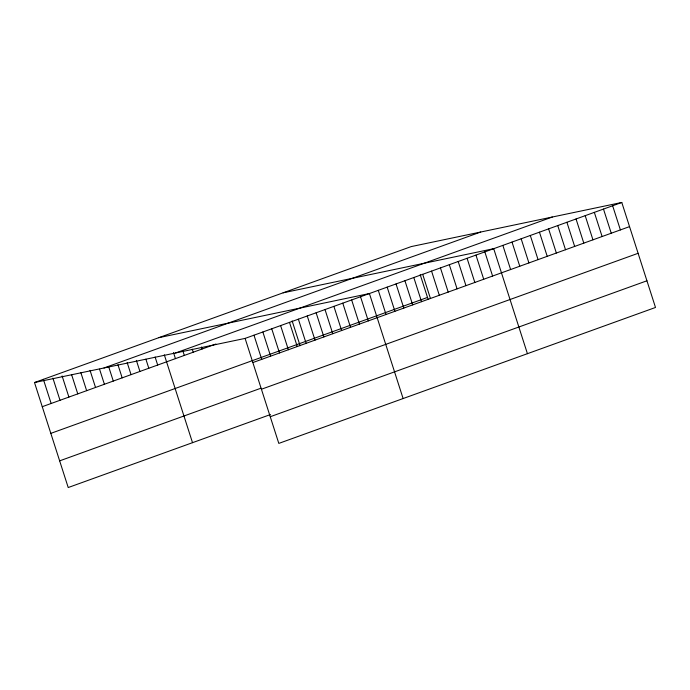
<?xml version="1.0" encoding="UTF-8"?>
<svg xmlns="http://www.w3.org/2000/svg" width="690" height="690" viewBox="0 0 690 690"><rect width="100%" height="100%" fill="white"/><g stroke="black" fill="none" stroke-linecap="round" stroke-linejoin="round"><path stroke-width="1.03" d="M34.5 382.536L411.188 246.597L621.785 202.463L655.5 307.464L278.812 443.403L245.097 338.402L34.5 382.536L68.215 487.537L270.454 414.552M104 367.968L480.689 232.038M175.605 352.97L552.293 217.031M42.254 406.695L215.892 344.034M245.097 338.402L621.785 202.463M50.819 433.372L427.507 297.433M252.859 362.561L629.547 226.622M59.642 460.86L260.906 388.228M261.424 389.238L638.112 253.299M270.247 416.726L646.935 280.787M283.116 292.819L493.712 248.685L527.427 353.685M158.804 337.677L369.409 293.543L403.115 398.544M612.642 205.767L620.396 229.925M603.491 209.07L611.245 233.22M594.34 212.373L602.103 236.523M585.198 215.668L592.952 239.827M576.047 218.972L583.8 243.13M566.904 222.275L574.658 246.434M557.753 225.578L565.507 249.728M548.602 228.873L556.356 253.032M539.459 232.176L547.213 256.335M530.308 235.48L538.062 259.638M521.157 238.783L528.911 262.933M512.014 242.078L519.768 266.237M502.863 245.381L510.617 269.54M484.837 251.885L492.591 276.043M475.953 255.093L483.716 279.252M467.078 258.293L474.832 282.452M458.195 261.501L465.957 285.66M449.319 264.701L457.073 288.86M440.444 267.91L448.198 292.068M431.561 271.11L439.314 295.268M422.685 274.318L430.439 298.477M420.21 274.706L428.162 299.469M413.802 277.518L421.555 301.677M404.927 280.727L412.68 304.885M396.043 283.926L403.797 308.085M387.168 287.135L394.922 311.294M378.284 290.335L386.046 314.493M360.525 296.743L368.288 320.902M351.65 299.952L359.404 324.11M342.775 303.152L350.529 327.31M333.891 306.36L341.645 330.519M325.016 309.56L332.77 333.719M316.132 312.768L323.886 336.927M307.257 315.968L315.011 340.127M298.373 319.177L306.127 343.335M292.137 320.928L300.09 345.69M289.498 322.377L297.252 346.535M280.614 325.585L288.377 349.744M271.739 328.785L279.493 352.944M262.856 331.994L270.618 356.152M253.98 335.193L261.734 359.352M201.437 347.001L202.075 349.019M192.234 349.2L193.2 352.219M182.703 350.391L184.325 355.428M173.501 352.59L175.441 358.628M164.298 354.789L192.519 442.678M155.095 356.989L157.682 365.036M145.892 359.18L148.807 368.244M136.37 360.378L139.923 371.444M127.167 362.569L131.048 374.653M117.964 364.769L122.164 377.853M108.761 366.968L113.289 381.061M99.558 369.167L104.406 384.261M90.036 370.358L95.531 387.47M80.834 372.557L86.647 390.669M71.631 374.748L77.772 393.878M62.109 375.947L68.897 397.078M52.906 378.137L60.013 400.286M43.375 379.336L51.138 403.486"/></g></svg>
